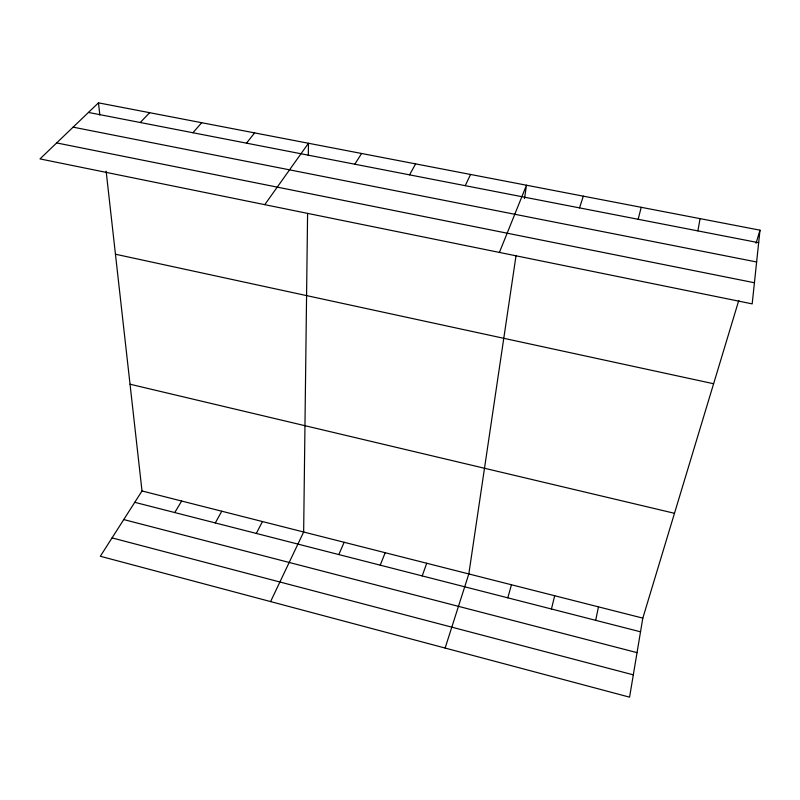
<?xml version="1.0" encoding="UTF-8"?>
<svg xmlns="http://www.w3.org/2000/svg" width="800" height="800" viewBox="0 0 800 800"><rect width="100%" height="100%" fill="white"/><g stroke="black" fill="none" stroke-linecap="round" stroke-linejoin="round"><path stroke-width="1.2" d="M307.59 213.44L303.65 532.01L270.59 601.59M308.31 155.56L308.46 143.26L264.77 204.66M760 230.17L752.18 303.88L40 158.91L98.47 102.84L760 230.17L756.04 243.27M516.06 255.47L468.82 573.95L445.12 648.06M524.51 198.54L526.48 185.22L499.41 252.43M738.79 300.39L642.82 618.12L629.57 697.16L100.33 556.26L142.01 490.97L106.14 171.24M697.88 230.89L700.08 218.64M595.69 620.33L598.46 606.86M551.45 609L554.68 595.74M638.17 219.29L641.2 207.31M507.8 597.82L511.47 584.77M579.51 207.89L583.34 196.17M422.2 575.91L426.73 563.26M380.23 565.16L385.18 552.71M338.81 554.56L344.15 542.29M465.22 185.67L470.58 174.46M256.32 533.44L262.46 521.55M215.28 522.93L221.79 511.23M409.54 174.85L415.63 163.89M174.76 512.56L181.65 501.04M354.81 164.21L361.6 153.48M246.49 143.16L254.63 132.89M192.91 132.74L201.7 122.71M140.24 122.51L149.65 112.69M88.45 112.44L758.67 242.71M73.12 127.15L756.63 261.98M56.66 142.93L754.42 282.75M115.45 254.22L713.62 383.74M130.04 384.22L674.48 513.3M142.01 490.97L642.82 618.12M134.77 502.32L640.53 631.81M123.76 519.57L637.04 652.64M112.06 537.9L633.31 674.85M98.47 102.84L99.84 115.03"/></g></svg>
